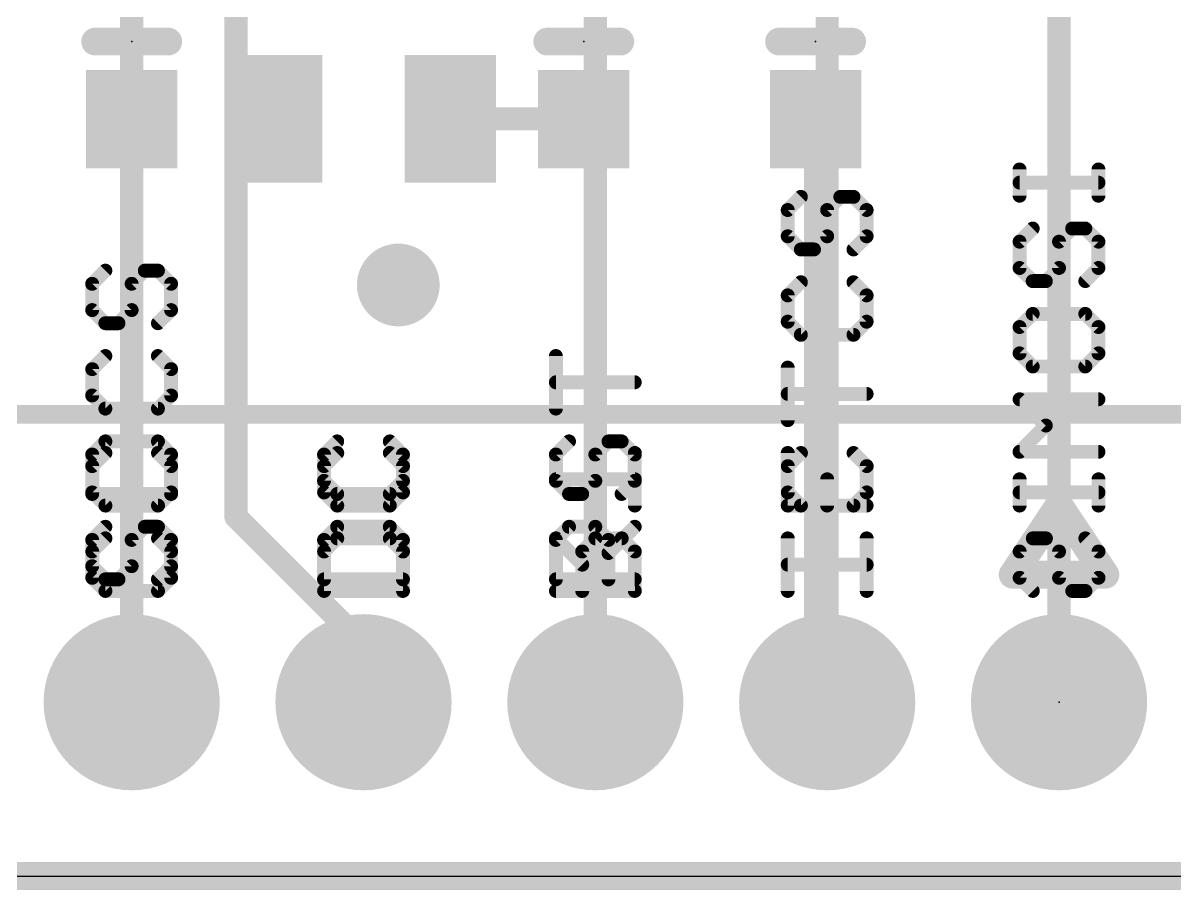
# Model space of a CAD drawing. Extents: x -6.4 to 34.4, y -0.2 to 45.9.
# Drawn here: x 4.52 to 17.14, y -0.15 to 9.35 of the extents above; entities that cross this region are included whole.
import ezdxf

# ---------------------------------------------------------------- set-up
doc = ezdxf.new("R2010")
doc.units = 0
for name, color, linetype in [('1', 12, 'CONTINUOUS'), ('16', 5, 'CONTINUOUS'), ('17', 110, 'CONTINUOUS'), ('18', 110, 'CONTINUOUS'), ('20', 53, 'CONTINUOUS'), ('21', 40, 'CONTINUOUS'), ('22', 6, 'CONTINUOUS'), ('23', 53, 'CONTINUOUS')]:
    doc.layers.add(name, color=color, linetype=linetype)

# ---------------------------------------------------------------- blocks, each defined once
blk = doc.blocks.new('RECT')
blk.add_solid([(-0.5, -0.5), (0.5, -0.5), (-0.5, 0.5), (0.5, 0.5)])
blk = doc.blocks.new('ROUNDP')
at = {"const_width": 0.5}
blk.add_lwpolyline([(0, -0.25, 1), (0, 0.25, 1), (0, -0.25)], format="xyb", dxfattribs=at)
blk = doc.blocks.new('ROUNDV')
at = {"const_width": 0.5}
blk.add_lwpolyline([(0, -0.25, 1), (0, 0.25, 1), (0, -0.25)], format="xyb", dxfattribs=at)

msp = doc.modelspace()

# ---------------------------------------------------------------- linework, layer by layer
at = {"layer": '1'}
for points, const_width in [([(5.715, 1.905), (5.715, 8.294)], 0.254), ([(9.205, 8.298), (10.664, 8.298)], 0.254), ([(10.668, 8.294), (10.664, 8.298)], 0.254), ([(10.668, 8.294), (10.795, 8.167)], 0.254), ([(13.208, 8.294), (13.208, 2.032)], 0.254), ([(10.795, 8.167), (10.795, 1.905)], 0.254), ([(13.208, 2.032), (13.335, 1.905)], 0.254), ([(34.29, 0), (-2.413, 0)], 0.3048)]:
    msp.add_lwpolyline(points, dxfattribs=dict(at, const_width=const_width))
at = {"layer": '1', "const_width": 0.127}
for points in [[(5.7785, 8.294, 1), (5.6515, 8.294)], [(9.205, 8.3615, 1), (9.205, 8.2345)], [(10.7089, 8.3429, 1), (10.6191, 8.2531)], [(10.7129, 8.3389, 1), (10.6231, 8.2491)], [(10.6231, 8.2491, 1), (10.7129, 8.3389)], [(10.664, 8.2345, 1), (10.664, 8.3615)], [(13.2715, 8.294, 1), (13.1445, 8.294)], [(10.8585, 8.167, 1), (10.7315, 8.167)], [(10.7501, 8.1221, 1), (10.8399, 8.2119)], [(13.2529, 2.0769, 1), (13.1631, 1.9871)], [(13.1445, 2.032, 1), (13.2715, 2.032)], [(5.6515, 1.905, 1), (5.7785, 1.905)], [(10.7315, 1.905, 1), (10.8585, 1.905)], [(13.2901, 1.8601, 1), (13.3799, 1.9499)]]:
    msp.add_lwpolyline(points, format="xyb", dxfattribs=at)
at = {"layer": '16'}
for points, const_width in [([(6.858, 36.449), (6.858, 3.937)], 0.254), ([(5.715, 18.542), (5.715, 1.905)], 0.254), ([(10.795, 1.905), (10.795, 13.462)], 0.254), ([(13.335, 12.319), (13.335, 1.905)], 0.254), ([(15.875, 11.0704), (15.875, 1.905)], 0.254), ([(6.858, 3.937), (8.382, 2.413)], 0.254), ([(8.382, 2.413), (8.382, 2.032)], 0.254), ([(8.382, 2.032), (8.255, 1.905)], 0.254), ([(34.29, 0), (-2.413, 0)], 0.3048)]:
    msp.add_lwpolyline(points, dxfattribs=dict(at, const_width=const_width))
at = {"layer": '16', "const_width": 0.127}
for points in [[(6.9029, 3.9819, 1), (6.8131, 3.8921)], [(6.7945, 3.937, 1), (6.9215, 3.937)], [(8.4455, 2.413, 1), (8.3185, 2.413)], [(8.3371, 2.3681, 1), (8.4269, 2.4579)], [(8.4269, 1.9871, 1), (8.3371, 2.0769)], [(8.3185, 2.032, 1), (8.4455, 2.032)], [(5.6515, 1.905, 1), (5.7785, 1.905)], [(8.2101, 1.9499, 1), (8.2999, 1.8601)], [(10.7315, 1.905, 1), (10.8585, 1.905)], [(13.2715, 1.905, 1), (13.3985, 1.905)], [(15.8115, 1.905, 1), (15.9385, 1.905)]]:
    msp.add_lwpolyline(points, format="xyb", dxfattribs=at)
at = {"layer": '20'}
msp.add_line((0, 0), (31.75, 0), dxfattribs=at)
at = {"layer": '21'}
for points, const_width in [([(5.315, 9.144), (6.115, 9.144)], 0.3048), ([(10.268, 9.144), (11.068, 9.144)], 0.3048), ([(12.808, 9.144), (13.608, 9.144)], 0.3048), ([(15.4425, 7.4548), (15.4425, 7.7429)], 0.1524), ([(16.3068, 7.4548), (16.3068, 7.7429)], 0.1524), ([(16.3068, 7.5988), (15.4425, 7.5988)], 0.1524), ([(13.0465, 7.4425), (12.9025, 7.2984)], 0.1524), ([(13.3346, 7.2984), (13.4787, 7.4425)], 0.1524), ([(13.4787, 7.4425), (13.6227, 7.4425)], 0.1524), ([(13.6227, 7.4425), (13.7668, 7.2984)], 0.1524), ([(12.9025, 7.2984), (12.9025, 7.0103)], 0.1524), ([(13.3346, 7.0103), (13.3346, 7.2984)], 0.1524), ([(13.7668, 7.2984), (13.7668, 7.0103)], 0.1524), ([(12.9025, 7.0103), (13.0465, 6.8663)], 0.1524), ([(13.1906, 6.8663), (13.3346, 7.0103)], 0.1524), ([(13.7668, 7.0103), (13.6227, 6.8663)], 0.1524), ([(15.5865, 7.0955), (15.4425, 6.9514)], 0.1524), ([(15.8746, 6.9514), (16.0187, 7.0955)], 0.1524), ([(16.0187, 7.0955), (16.1627, 7.0955)], 0.1524), ([(16.1627, 7.0955), (16.3068, 6.9514)], 0.1524), ([(13.0465, 6.8663), (13.1906, 6.8663)], 0.1524), ([(15.4425, 6.9514), (15.4425, 6.6633)], 0.1524), ([(15.8746, 6.6633), (15.8746, 6.9514)], 0.1524), ([(16.3068, 6.9514), (16.3068, 6.6633)], 0.1524), ([(5.4265, 6.634), (5.2825, 6.4899)], 0.1524), ([(5.7146, 6.4899), (5.8587, 6.634)], 0.1524), ([(5.8587, 6.634), (6.0027, 6.634)], 0.1524), ([(6.0027, 6.634), (6.1468, 6.4899)], 0.1524), ([(15.4425, 6.6633), (15.5865, 6.5192)], 0.1524), ([(15.7306, 6.5192), (15.8746, 6.6633)], 0.1524), ([(16.3068, 6.6633), (16.1627, 6.5192)], 0.1524), ([(5.2825, 6.4899), (5.2825, 6.2018)], 0.1524), ([(5.7146, 6.2018), (5.7146, 6.4899)], 0.1524), ([(6.1468, 6.4899), (6.1468, 6.2018)], 0.1524), ([(13.0465, 6.507), (12.9025, 6.3629)], 0.1524), ([(13.7668, 6.3629), (13.6227, 6.507)], 0.1524), ([(15.5865, 6.5192), (15.7306, 6.5192)], 0.1524), ([(12.9025, 6.3629), (12.9025, 6.0748)], 0.1524), ([(13.7668, 6.0748), (13.7668, 6.3629)], 0.1524), ([(5.2825, 6.2018), (5.4265, 6.0578)], 0.1524), ([(5.5706, 6.0578), (5.7146, 6.2018)], 0.1524), ([(6.1468, 6.2018), (6.0027, 6.0578)], 0.1524), ([(15.5865, 6.1599), (15.4425, 6.0159)], 0.1524), ([(16.1627, 6.1599), (15.5865, 6.1599)], 0.1524), ([(16.3068, 6.0159), (16.1627, 6.1599)], 0.1524), ([(5.4265, 6.0578), (5.5706, 6.0578)], 0.1524), ([(12.9025, 6.0748), (13.0465, 5.9308)], 0.1524), ([(13.6227, 5.9308), (13.7668, 6.0748)], 0.1524), ([(15.4425, 6.0159), (15.4425, 5.7278)], 0.1524), ([(16.3068, 5.7278), (16.3068, 6.0159)], 0.1524), ([(13.0465, 5.9308), (13.6227, 5.9308)], 0.1524), ([(5.4265, 5.6985), (5.2825, 5.5544)], 0.1524), ([(6.1468, 5.5544), (6.0027, 5.6985)], 0.1524), ([(10.3625, 5.1222), (10.3625, 5.6985)], 0.1524), ([(15.4425, 5.7278), (15.5865, 5.5837)], 0.1524), ([(16.1627, 5.5837), (16.3068, 5.7278)], 0.1524), ([(5.2825, 5.5544), (5.2825, 5.2663)], 0.1524), ([(6.1468, 5.2663), (6.1468, 5.5544)], 0.1524), ([(12.9025, 4.9952), (12.9025, 5.5715)], 0.1524), ([(15.5865, 5.5837), (16.1627, 5.5837)], 0.1524), ([(11.2268, 5.4104), (10.3625, 5.4104)], 0.1524), ([(5.2825, 5.2663), (5.4265, 5.1222)], 0.1524), ([(6.0027, 5.1222), (6.1468, 5.2663)], 0.1524), ([(13.7668, 5.2834), (12.9025, 5.2834)], 0.1524), ([(15.7306, 4.9363), (15.4425, 5.2244)], 0.1524), ([(15.4425, 5.2244), (16.3068, 5.2244)], 0.1524), ([(5.4265, 5.1222), (6.0027, 5.1222)], 0.1524), ([(15.4425, 4.6482), (15.7306, 4.9363)], 0.1524), ([(5.4265, 4.7629), (5.2825, 4.6189)], 0.1524), ([(6.0027, 4.7629), (5.4265, 4.7629)], 0.1524), ([(6.1468, 4.6189), (6.0027, 4.7629)], 0.1524), ([(7.9665, 4.7629), (7.8225, 4.6189)], 0.1524), ([(8.6868, 4.6189), (8.5427, 4.7629)], 0.1524), ([(10.5065, 4.7629), (10.3625, 4.6189)], 0.1524), ([(10.7946, 4.6189), (10.9387, 4.7629)], 0.1524), ([(10.9387, 4.7629), (11.0827, 4.7629)], 0.1524), ([(11.0827, 4.7629), (11.2268, 4.6189)], 0.1524), ([(5.2825, 4.6189), (5.2825, 4.1867)], 0.1524), ([(6.1468, 4.1867), (6.1468, 4.6189)], 0.1524), ([(7.8225, 4.6189), (7.8225, 4.3308)], 0.1524), ([(8.6868, 4.3308), (8.6868, 4.6189)], 0.1524), ([(10.3625, 4.6189), (10.3625, 4.3308)], 0.1524), ([(10.7946, 4.3308), (10.7946, 4.6189)], 0.1524), ([(11.2268, 4.6189), (11.2268, 4.3308)], 0.1524), ([(12.9025, 4.0597), (12.9025, 4.6359)], 0.1524), ([(16.3068, 4.6482), (15.4425, 4.6482)], 0.1524), ([(13.3346, 4.0597), (13.3346, 4.3478)], 0.1524), ([(7.8225, 4.3308), (7.9665, 4.1867)], 0.1524), ([(8.5427, 4.1867), (8.6868, 4.3308)], 0.1524), ([(10.3625, 4.3308), (10.5065, 4.1867)], 0.1524), ([(10.6506, 4.1867), (10.7946, 4.3308)], 0.1524), ([(11.2268, 4.3308), (11.0827, 4.1867)], 0.1524), ([(5.2825, 4.1867), (6.1468, 4.1867)], 0.1524), ([(7.9665, 4.1867), (8.5427, 4.1867)], 0.1524), ([(10.5065, 4.1867), (10.6506, 4.1867)], 0.1524), ([(15.367, 3.302), (15.875, 4.064)], 0.3048), ([(15.875, 4.064), (16.383, 3.302)], 0.3048), ([(13.7668, 4.0597), (12.9025, 4.0597)], 0.1524), ([(5.4265, 3.8274), (5.2825, 3.6834)], 0.1524), ([(5.7146, 3.6834), (5.8587, 3.8274)], 0.1524), ([(5.8587, 3.8274), (6.0027, 3.8274)], 0.1524), ([(6.0027, 3.8274), (6.1468, 3.6834)], 0.1524), ([(7.9665, 3.8274), (7.8225, 3.6834)], 0.1524), ([(8.5427, 3.8274), (7.9665, 3.8274)], 0.1524), ([(8.6868, 3.6834), (8.5427, 3.8274)], 0.1524), ([(10.3625, 3.6834), (10.5065, 3.8274)], 0.1524), ([(10.5065, 3.8274), (10.7946, 3.8274)], 0.1524), ([(10.7946, 3.8274), (10.9387, 3.6834)], 0.1524), ([(10.9387, 3.5393), (11.2268, 3.8274)], 0.1524), ([(5.2825, 3.6834), (5.2825, 3.3953)], 0.1524), ([(5.7146, 3.3953), (5.7146, 3.6834)], 0.1524), ([(6.1468, 3.6834), (6.1468, 3.3953)], 0.1524), ([(7.8225, 3.6834), (7.8225, 3.2512)], 0.1524), ([(8.6868, 3.2512), (8.6868, 3.6834)], 0.1524), ([(10.3625, 3.2512), (10.3625, 3.6834)], 0.1524), ([(10.9387, 3.6834), (10.9387, 3.2512)], 0.1524), ([(12.9025, 3.1242), (12.9025, 3.7004)], 0.1524), ([(5.2825, 3.3953), (5.4265, 3.2512)], 0.1524), ([(5.5706, 3.2512), (5.7146, 3.3953)], 0.1524), ([(6.1468, 3.3953), (6.0027, 3.2512)], 0.1524), ([(13.7668, 3.4123), (12.9025, 3.4123)], 0.1524), ([(16.383, 3.302), (15.367, 3.302)], 0.3048), ([(5.4265, 3.2512), (5.5706, 3.2512)], 0.1524), ([(7.8225, 3.2512), (8.6868, 3.2512)], 0.1524), ([(11.2268, 3.2512), (10.3625, 3.2512)], 0.1524)]:
    msp.add_lwpolyline(points, dxfattribs=dict(at, const_width=const_width))
for points, const_width in [([(5.315, 9.2202, 1), (5.315, 9.0678)], 0.1524), ([(6.115, 9.0678, 1), (6.115, 9.2202)], 0.1524), ([(10.268, 9.2202, 1), (10.268, 9.0678)], 0.1524), ([(11.068, 9.0678, 1), (11.068, 9.2202)], 0.1524), ([(12.808, 9.2202, 1), (12.808, 9.0678)], 0.1524), ([(13.608, 9.0678, 1), (13.608, 9.2202)], 0.1524), ([(15.4806, 7.7429, 1), (15.4044, 7.7429)], 0.0762), ([(16.3449, 7.7429, 1), (16.2687, 7.7429)], 0.0762), ([(15.4425, 7.6369, 1), (15.4425, 7.5607)], 0.0762), ([(16.3068, 7.5607, 1), (16.3068, 7.6369)], 0.0762), ([(13.0735, 7.4156, 1), (13.0196, 7.4694)], 0.0762), ([(13.4787, 7.4806, 1), (13.4787, 7.4044)], 0.0762), ([(13.5056, 7.4156, 1), (13.4517, 7.4694)], 0.0762), ([(13.6497, 7.4694, 1), (13.5958, 7.4156)], 0.0762), ([(13.6227, 7.4044, 1), (13.6227, 7.4806)], 0.0762), ([(15.4044, 7.4548, 1), (15.4806, 7.4548)], 0.0762), ([(16.2687, 7.4548, 1), (16.3449, 7.4548)], 0.0762), ([(12.8755, 7.3254, 1), (12.9294, 7.2715)], 0.0762), ([(12.9406, 7.2984, 1), (12.8644, 7.2984)], 0.0762), ([(13.3727, 7.2984, 1), (13.2965, 7.2984)], 0.0762), ([(13.3077, 7.3254, 1), (13.3616, 7.2715)], 0.0762), ([(13.8049, 7.2984, 1), (13.7287, 7.2984)], 0.0762), ([(13.7399, 7.2715, 1), (13.7937, 7.3254)], 0.0762), ([(12.9294, 7.0373, 1), (12.8755, 6.9834)], 0.0762), ([(13.3616, 6.9834, 1), (13.3077, 7.0373)], 0.0762), ([(13.7937, 6.9834, 1), (13.7399, 7.0373)], 0.0762), ([(15.6135, 7.0685, 1), (15.5596, 7.1224)], 0.0762), ([(16.0187, 7.1336, 1), (16.0187, 7.0574)], 0.0762), ([(16.0456, 7.0685, 1), (15.9917, 7.1224)], 0.0762), ([(16.1897, 7.1224, 1), (16.1358, 7.0685)], 0.0762), ([(16.1627, 7.0574, 1), (16.1627, 7.1336)], 0.0762), ([(12.8644, 7.0103, 1), (12.9406, 7.0103)], 0.0762), ([(13.0465, 6.9044, 1), (13.0465, 6.8282)], 0.0762), ([(13.1906, 6.8282, 1), (13.1906, 6.9044)], 0.0762), ([(13.2965, 7.0103, 1), (13.3727, 7.0103)], 0.0762), ([(13.7287, 7.0103, 1), (13.8049, 7.0103)], 0.0762), ([(15.4806, 6.9514, 1), (15.4044, 6.9514)], 0.0762), ([(15.4155, 6.9783, 1), (15.4694, 6.9245)], 0.0762), ([(15.9127, 6.9514, 1), (15.8365, 6.9514)], 0.0762), ([(15.8477, 6.9783, 1), (15.9016, 6.9245)], 0.0762), ([(16.3449, 6.9514, 1), (16.2687, 6.9514)], 0.0762), ([(16.2799, 6.9245, 1), (16.3337, 6.9783)], 0.0762), ([(13.0196, 6.8393, 1), (13.0735, 6.8932)], 0.0762), ([(13.1636, 6.8932, 1), (13.2175, 6.8393)], 0.0762), ([(13.5958, 6.8932, 1), (13.6497, 6.8393)], 0.0762), ([(5.4535, 6.607, 1), (5.3996, 6.6609)], 0.0762), ([(5.8587, 6.6721, 1), (5.8587, 6.5959)], 0.0762), ([(5.8856, 6.607, 1), (5.8317, 6.6609)], 0.0762), ([(6.0297, 6.6609, 1), (5.9758, 6.607)], 0.0762), ([(6.0027, 6.5959, 1), (6.0027, 6.6721)], 0.0762), ([(15.4694, 6.6902, 1), (15.4155, 6.6364)], 0.0762), ([(15.4044, 6.6633, 1), (15.4806, 6.6633)], 0.0762), ([(15.8365, 6.6633, 1), (15.9127, 6.6633)], 0.0762), ([(15.9016, 6.6364, 1), (15.8477, 6.6902)], 0.0762), ([(16.2687, 6.6633, 1), (16.3449, 6.6633)], 0.0762), ([(16.3337, 6.6364, 1), (16.2799, 6.6902)], 0.0762), ([(5.3206, 6.4899, 1), (5.2444, 6.4899)], 0.0762), ([(5.7527, 6.4899, 1), (5.6765, 6.4899)], 0.0762), ([(6.1849, 6.4899, 1), (6.1087, 6.4899)], 0.0762), ([(13.0735, 6.48, 1), (13.0196, 6.5339)], 0.0762), ([(13.6497, 6.5339, 1), (13.5958, 6.48)], 0.0762), ([(15.5865, 6.5573, 1), (15.5865, 6.4811)], 0.0762), ([(15.5596, 6.4923, 1), (15.6135, 6.5462)], 0.0762), ([(15.7036, 6.5462, 1), (15.7575, 6.4923)], 0.0762), ([(15.7306, 6.4811, 1), (15.7306, 6.5573)], 0.0762), ([(16.1358, 6.5462, 1), (16.1897, 6.4923)], 0.0762), ([(5.2555, 6.5169, 1), (5.3094, 6.463)], 0.0762), ([(5.6877, 6.5169, 1), (5.7416, 6.463)], 0.0762), ([(6.1199, 6.463, 1), (6.1737, 6.5169)], 0.0762), ([(12.9406, 6.3629, 1), (12.8644, 6.3629)], 0.0762), ([(13.8049, 6.3629, 1), (13.7287, 6.3629)], 0.0762), ([(12.8755, 6.3899, 1), (12.9294, 6.336)], 0.0762), ([(13.7399, 6.336, 1), (13.7937, 6.3899)], 0.0762), ([(5.3094, 6.2288, 1), (5.2555, 6.1749)], 0.0762), ([(5.2444, 6.2018, 1), (5.3206, 6.2018)], 0.0762), ([(5.6765, 6.2018, 1), (5.7527, 6.2018)], 0.0762), ([(5.7416, 6.1749, 1), (5.6877, 6.2288)], 0.0762), ([(6.1087, 6.2018, 1), (6.1849, 6.2018)], 0.0762), ([(6.1737, 6.1749, 1), (6.1199, 6.2288)], 0.0762), ([(15.5865, 6.198, 1), (15.5865, 6.1218)], 0.0762), ([(15.6135, 6.133, 1), (15.5596, 6.1869)], 0.0762), ([(16.1897, 6.1869, 1), (16.1358, 6.133)], 0.0762), ([(16.1627, 6.1218, 1), (16.1627, 6.198)], 0.0762), ([(5.4265, 6.0959, 1), (5.4265, 6.0197)], 0.0762), ([(5.3996, 6.0308, 1), (5.4535, 6.0847)], 0.0762), ([(5.5436, 6.0847, 1), (5.5975, 6.0308)], 0.0762), ([(5.5706, 6.0197, 1), (5.5706, 6.0959)], 0.0762), ([(5.9758, 6.0847, 1), (6.0297, 6.0308)], 0.0762), ([(12.9294, 6.1018, 1), (12.8755, 6.0479)], 0.0762), ([(12.8644, 6.0748, 1), (12.9406, 6.0748)], 0.0762), ([(13.7287, 6.0748, 1), (13.8049, 6.0748)], 0.0762), ([(13.7937, 6.0479, 1), (13.7399, 6.1018)], 0.0762), ([(15.4155, 6.0428, 1), (15.4694, 5.9889)], 0.0762), ([(15.4806, 6.0159, 1), (15.4044, 6.0159)], 0.0762), ([(16.3449, 6.0159, 1), (16.2687, 6.0159)], 0.0762), ([(16.2799, 5.9889, 1), (16.3337, 6.0428)], 0.0762), ([(13.0465, 5.9689, 1), (13.0465, 5.8927)], 0.0762), ([(13.0196, 5.9038, 1), (13.0735, 5.9577)], 0.0762), ([(13.5958, 5.9577, 1), (13.6497, 5.9038)], 0.0762), ([(13.6227, 5.8927, 1), (13.6227, 5.9689)], 0.0762), ([(5.4535, 5.6715, 1), (5.3996, 5.7254)], 0.0762), ([(6.0297, 5.7254, 1), (5.9758, 5.6715)], 0.0762), ([(10.4006, 5.6985, 1), (10.3244, 5.6985)], 0.0762), ([(15.4694, 5.7547, 1), (15.4155, 5.7008)], 0.0762), ([(15.4044, 5.7278, 1), (15.4806, 5.7278)], 0.0762), ([(16.2687, 5.7278, 1), (16.3449, 5.7278)], 0.0762), ([(16.3337, 5.7008, 1), (16.2799, 5.7547)], 0.0762), ([(5.3206, 5.5544, 1), (5.2444, 5.5544)], 0.0762), ([(5.2555, 5.5813, 1), (5.3094, 5.5275)], 0.0762), ([(6.1849, 5.5544, 1), (6.1087, 5.5544)], 0.0762), ([(6.1199, 5.5275, 1), (6.1737, 5.5813)], 0.0762), ([(12.9406, 5.5715, 1), (12.8644, 5.5715)], 0.0762), ([(15.5865, 5.6218, 1), (15.5865, 5.5456)], 0.0762), ([(15.5596, 5.5568, 1), (15.6135, 5.6107)], 0.0762), ([(16.1358, 5.6107, 1), (16.1897, 5.5568)], 0.0762), ([(16.1627, 5.5456, 1), (16.1627, 5.6218)], 0.0762), ([(10.3625, 5.4485, 1), (10.3625, 5.3723)], 0.0762), ([(11.2268, 5.3723, 1), (11.2268, 5.4485)], 0.0762), ([(5.3094, 5.2932, 1), (5.2555, 5.2394)], 0.0762), ([(5.2444, 5.2663, 1), (5.3206, 5.2663)], 0.0762), ([(6.1087, 5.2663, 1), (6.1849, 5.2663)], 0.0762), ([(6.1737, 5.2394, 1), (6.1199, 5.2932)], 0.0762), ([(12.9025, 5.3215, 1), (12.9025, 5.2453)], 0.0762), ([(13.7668, 5.2453, 1), (13.7668, 5.3215)], 0.0762), ([(15.4694, 5.2514, 1), (15.4155, 5.1975)], 0.0762), ([(15.4425, 5.2625, 1), (15.4425, 5.1863)], 0.0762), ([(16.3068, 5.1863, 1), (16.3068, 5.2625)], 0.0762), ([(5.4265, 5.1603, 1), (5.4265, 5.0841)], 0.0762), ([(5.3996, 5.0953, 1), (5.4535, 5.1492)], 0.0762), ([(5.9758, 5.1492, 1), (6.0297, 5.0953)], 0.0762), ([(6.0027, 5.0841, 1), (6.0027, 5.1603)], 0.0762), ([(10.3244, 5.1222, 1), (10.4006, 5.1222)], 0.0762), ([(12.8644, 4.9952, 1), (12.9406, 4.9952)], 0.0762), ([(15.7575, 4.9094, 1), (15.7036, 4.9633)], 0.0762), ([(15.7036, 4.9094, 1), (15.7575, 4.9633)], 0.0762), ([(5.4265, 4.801, 1), (5.4265, 4.7248)], 0.0762), ([(5.4535, 4.736, 1), (5.3996, 4.7899)], 0.0762), ([(6.0297, 4.7899, 1), (5.9758, 4.736)], 0.0762), ([(6.0027, 4.7248, 1), (6.0027, 4.801)], 0.0762), ([(7.9935, 4.736, 1), (7.9396, 4.7899)], 0.0762), ([(8.5697, 4.7899, 1), (8.5158, 4.736)], 0.0762), ([(10.5335, 4.736, 1), (10.4796, 4.7899)], 0.0762), ([(10.9387, 4.801, 1), (10.9387, 4.7248)], 0.0762), ([(10.9656, 4.736, 1), (10.9117, 4.7899)], 0.0762), ([(11.1097, 4.7899, 1), (11.0558, 4.736)], 0.0762), ([(11.0827, 4.7248, 1), (11.0827, 4.801)], 0.0762), ([(5.2555, 4.6458, 1), (5.3094, 4.5919)], 0.0762), ([(5.3206, 4.6189, 1), (5.2444, 4.6189)], 0.0762), ([(6.1849, 4.6189, 1), (6.1087, 4.6189)], 0.0762), ([(6.1199, 4.5919, 1), (6.1737, 4.6458)], 0.0762), ([(7.7955, 4.6458, 1), (7.8494, 4.5919)], 0.0762), ([(7.8606, 4.6189, 1), (7.7844, 4.6189)], 0.0762), ([(8.7249, 4.6189, 1), (8.6487, 4.6189)], 0.0762), ([(8.6599, 4.5919, 1), (8.7137, 4.6458)], 0.0762), ([(10.3355, 4.6458, 1), (10.3894, 4.5919)], 0.0762), ([(10.4006, 4.6189, 1), (10.3244, 4.6189)], 0.0762), ([(10.8327, 4.6189, 1), (10.7565, 4.6189)], 0.0762), ([(10.7677, 4.6458, 1), (10.8216, 4.5919)], 0.0762), ([(11.2649, 4.6189, 1), (11.1887, 4.6189)], 0.0762), ([(11.1999, 4.5919, 1), (11.2537, 4.6458)], 0.0762), ([(12.9406, 4.6359, 1), (12.8644, 4.6359)], 0.0762), ([(15.4425, 4.6863, 1), (15.4425, 4.6101)], 0.0762), ([(15.4155, 4.6751, 1), (15.4694, 4.6213)], 0.0762), ([(16.3068, 4.6101, 1), (16.3068, 4.6863)], 0.0762), ([(13.3727, 4.3478, 1), (13.2965, 4.3478)], 0.0762), ([(7.8494, 4.3577, 1), (7.7955, 4.3038)], 0.0762), ([(7.7844, 4.3308, 1), (7.8606, 4.3308)], 0.0762), ([(8.6487, 4.3308, 1), (8.7249, 4.3308)], 0.0762), ([(8.7137, 4.3038, 1), (8.6599, 4.3577)], 0.0762), ([(10.3894, 4.3577, 1), (10.3355, 4.3038)], 0.0762), ([(10.3244, 4.3308, 1), (10.4006, 4.3308)], 0.0762), ([(10.7565, 4.3308, 1), (10.8327, 4.3308)], 0.0762), ([(10.8216, 4.3038, 1), (10.7677, 4.3577)], 0.0762), ([(11.1887, 4.3308, 1), (11.2649, 4.3308)], 0.0762), ([(11.2537, 4.3038, 1), (11.1999, 4.3577)], 0.0762), ([(5.2825, 4.2248, 1), (5.2825, 4.1486)], 0.0762), ([(5.2444, 4.1867, 1), (5.3206, 4.1867)], 0.0762), ([(6.1087, 4.1867, 1), (6.1849, 4.1867)], 0.0762), ([(6.1468, 4.1486, 1), (6.1468, 4.2248)], 0.0762), ([(7.9665, 4.2248, 1), (7.9665, 4.1486)], 0.0762), ([(7.9396, 4.1598, 1), (7.9935, 4.2137)], 0.0762), ([(8.5158, 4.2137, 1), (8.5697, 4.1598)], 0.0762), ([(8.5427, 4.1486, 1), (8.5427, 4.2248)], 0.0762), ([(10.5065, 4.2248, 1), (10.5065, 4.1486)], 0.0762), ([(10.4796, 4.1598, 1), (10.5335, 4.2137)], 0.0762), ([(10.6236, 4.2137, 1), (10.6775, 4.1598)], 0.0762), ([(10.6506, 4.1486, 1), (10.6506, 4.2248)], 0.0762), ([(11.0558, 4.2137, 1), (11.1097, 4.1598)], 0.0762), ([(15.9384, 4.1063, 1), (15.8116, 4.0217)], 0.1524), ([(15.9384, 4.0217, 1), (15.8116, 4.1063)], 0.1524), ([(12.9025, 4.0978, 1), (12.9025, 4.0216)], 0.0762), ([(12.8644, 4.0597, 1), (12.9406, 4.0597)], 0.0762), ([(13.2965, 4.0597, 1), (13.3727, 4.0597)], 0.0762), ([(13.7668, 4.0216, 1), (13.7668, 4.0978)], 0.0762), ([(5.4535, 3.8005, 1), (5.3996, 3.8544)], 0.0762), ([(5.8587, 3.8655, 1), (5.8587, 3.7893)], 0.0762), ([(5.8856, 3.8005, 1), (5.8317, 3.8544)], 0.0762), ([(6.0297, 3.8544, 1), (5.9758, 3.8005)], 0.0762), ([(6.0027, 3.7893, 1), (6.0027, 3.8655)], 0.0762), ([(7.9665, 3.8655, 1), (7.9665, 3.7893)], 0.0762), ([(7.9935, 3.8005, 1), (7.9396, 3.8544)], 0.0762), ([(8.5697, 3.8544, 1), (8.5158, 3.8005)], 0.0762), ([(8.5427, 3.7893, 1), (8.5427, 3.8655)], 0.0762), ([(10.5065, 3.8655, 1), (10.5065, 3.7893)], 0.0762), ([(10.5335, 3.8005, 1), (10.4796, 3.8544)], 0.0762), ([(10.8216, 3.8544, 1), (10.7677, 3.8005)], 0.0762), ([(10.7946, 3.7893, 1), (10.7946, 3.8655)], 0.0762), ([(11.2537, 3.8005, 1), (11.1999, 3.8544)], 0.0762), ([(5.2555, 3.7103, 1), (5.3094, 3.6564)], 0.0762), ([(5.3206, 3.6834, 1), (5.2444, 3.6834)], 0.0762), ([(5.7527, 3.6834, 1), (5.6765, 3.6834)], 0.0762), ([(5.6877, 3.7103, 1), (5.7416, 3.6564)], 0.0762), ([(6.1849, 3.6834, 1), (6.1087, 3.6834)], 0.0762), ([(6.1199, 3.6564, 1), (6.1737, 3.7103)], 0.0762), ([(7.7955, 3.7103, 1), (7.8494, 3.6564)], 0.0762), ([(7.8606, 3.6834, 1), (7.7844, 3.6834)], 0.0762), ([(8.7249, 3.6834, 1), (8.6487, 3.6834)], 0.0762), ([(8.6599, 3.6564, 1), (8.7137, 3.7103)], 0.0762), ([(10.3355, 3.7103, 1), (10.3894, 3.6564)], 0.0762), ([(10.4006, 3.6834, 1), (10.3244, 3.6834)], 0.0762), ([(10.9768, 3.6834, 1), (10.9006, 3.6834)], 0.0762), ([(10.9117, 3.6564, 1), (10.9656, 3.7103)], 0.0762), ([(12.9406, 3.7004, 1), (12.8644, 3.7004)], 0.0762), ([(10.9117, 3.5663, 1), (10.9656, 3.5124)], 0.0762), ([(5.3094, 3.4222, 1), (5.2555, 3.3683)], 0.0762), ([(5.2444, 3.3953, 1), (5.3206, 3.3953)], 0.0762), ([(5.6765, 3.3953, 1), (5.7527, 3.3953)], 0.0762), ([(5.7416, 3.3683, 1), (5.6877, 3.4222)], 0.0762), ([(6.1087, 3.3953, 1), (6.1849, 3.3953)], 0.0762), ([(6.1737, 3.3683, 1), (6.1199, 3.4222)], 0.0762), ([(12.9025, 3.4504, 1), (12.9025, 3.3742)], 0.0762), ([(13.7668, 3.3742, 1), (13.7668, 3.4504)], 0.0762), ([(15.367, 3.3782, 1), (15.367, 3.2258)], 0.1524), ([(15.3036, 3.3443, 1), (15.4304, 3.2597)], 0.1524), ([(16.3196, 3.2597, 1), (16.4464, 3.3443)], 0.1524), ([(16.383, 3.2258, 1), (16.383, 3.3782)], 0.1524), ([(5.4265, 3.2893, 1), (5.4265, 3.2131)], 0.0762), ([(5.3996, 3.2243, 1), (5.4535, 3.2781)], 0.0762), ([(5.5436, 3.2781, 1), (5.5975, 3.2243)], 0.0762), ([(5.5706, 3.2131, 1), (5.5706, 3.2893)], 0.0762), ([(5.9758, 3.2781, 1), (6.0297, 3.2243)], 0.0762), ([(7.8225, 3.2893, 1), (7.8225, 3.2131)], 0.0762), ([(7.7844, 3.2512, 1), (7.8606, 3.2512)], 0.0762), ([(8.6487, 3.2512, 1), (8.7249, 3.2512)], 0.0762), ([(8.6868, 3.2131, 1), (8.6868, 3.2893)], 0.0762), ([(10.3625, 3.2893, 1), (10.3625, 3.2131)], 0.0762), ([(10.3244, 3.2512, 1), (10.4006, 3.2512)], 0.0762), ([(10.9006, 3.2512, 1), (10.9768, 3.2512)], 0.0762), ([(11.2268, 3.2131, 1), (11.2268, 3.2893)], 0.0762), ([(12.8644, 3.1242, 1), (12.9406, 3.1242)], 0.0762)]:
    msp.add_lwpolyline(points, format="xyb", dxfattribs=dict(at, const_width=const_width))
at = {"layer": '22'}
for points, const_width in [([(4.375, 5.06), (27.375, 5.06)], 0.2032), ([(5.2832, 4.4919), (5.4273, 4.6359)], 0.1524), ([(6.0035, 4.6359), (6.1475, 4.4919)], 0.1524), ([(7.8232, 4.4919), (7.9673, 4.6359)], 0.1524), ([(8.5435, 4.6359), (8.6875, 4.4919)], 0.1524), ([(11.2275, 4.0597), (11.2275, 4.6359)], 0.1524), ([(12.9032, 4.4919), (13.0473, 4.6359)], 0.1524), ([(13.6235, 4.6359), (13.7675, 4.4919)], 0.1524), ([(5.2832, 4.2038), (5.2832, 4.4919)], 0.1524), ([(6.1475, 4.4919), (6.1475, 4.2038)], 0.1524), ([(7.8232, 4.2038), (7.8232, 4.4919)], 0.1524), ([(8.6875, 4.4919), (8.6875, 4.2038)], 0.1524), ([(12.9032, 4.2038), (12.9032, 4.4919)], 0.1524), ([(13.7675, 4.4919), (13.7675, 4.2038)], 0.1524), ([(10.3632, 4.3478), (11.2275, 4.3478)], 0.1524), ([(15.4432, 4.0597), (15.4432, 4.3478)], 0.1524), ([(16.3075, 4.0597), (16.3075, 4.3478)], 0.1524), ([(5.4273, 4.0597), (5.2832, 4.2038)], 0.1524), ([(6.1475, 4.2038), (6.0035, 4.0597)], 0.1524), ([(7.9673, 4.0597), (7.8232, 4.2038)], 0.1524), ([(8.6875, 4.2038), (8.5435, 4.0597)], 0.1524), ([(13.0473, 4.0597), (12.9032, 4.2038)], 0.1524), ([(13.7675, 4.2038), (13.6235, 4.0597)], 0.1524), ([(15.4432, 4.2038), (16.3075, 4.2038)], 0.1524), ([(6.0035, 4.0597), (5.4273, 4.0597)], 0.1524), ([(8.5435, 4.0597), (7.9673, 4.0597)], 0.1524), ([(13.6235, 4.0597), (13.0473, 4.0597)], 0.1524), ([(5.2832, 3.5564), (5.4273, 3.7004)], 0.1524), ([(6.0035, 3.7004), (6.1475, 3.5564)], 0.1524), ([(7.8232, 3.5564), (7.9673, 3.7004)], 0.1524), ([(7.9673, 3.7004), (8.5435, 3.7004)], 0.1524), ([(8.5435, 3.7004), (8.6875, 3.5564)], 0.1524), ([(10.6513, 3.4123), (10.3632, 3.7004)], 0.1524), ([(10.7954, 3.7004), (10.6513, 3.5564)], 0.1524), ([(11.0835, 3.7004), (10.7954, 3.7004)], 0.1524), ([(11.2275, 3.5564), (11.0835, 3.7004)], 0.1524), ([(13.7675, 3.1242), (13.7675, 3.7004)], 0.1524), ([(15.5873, 3.7004), (15.4432, 3.5564)], 0.1524), ([(15.7313, 3.7004), (15.5873, 3.7004)], 0.1524), ([(15.8754, 3.5564), (15.7313, 3.7004)], 0.1524), ([(16.1635, 3.7004), (16.3075, 3.5564)], 0.1524), ([(5.2832, 3.2683), (5.2832, 3.5564)], 0.1524), ([(6.1475, 3.5564), (6.1475, 3.2683)], 0.1524), ([(7.8232, 3.1242), (7.8232, 3.5564)], 0.1524), ([(8.6875, 3.5564), (8.6875, 3.1242)], 0.1524), ([(10.6513, 3.5564), (10.6513, 3.1242)], 0.1524), ([(11.2275, 3.1242), (11.2275, 3.5564)], 0.1524), ([(15.4432, 3.5564), (15.4432, 3.2683)], 0.1524), ([(15.8754, 3.2683), (15.8754, 3.5564)], 0.1524), ([(16.3075, 3.5564), (16.3075, 3.2683)], 0.1524), ([(12.9032, 3.4123), (13.7675, 3.4123)], 0.1524), ([(5.4273, 3.1242), (5.2832, 3.2683)], 0.1524), ([(6.1475, 3.2683), (6.0035, 3.1242)], 0.1524), ([(15.4432, 3.2683), (15.5873, 3.1242)], 0.1524), ([(16.0194, 3.1242), (15.8754, 3.2683)], 0.1524), ([(16.3075, 3.2683), (16.1635, 3.1242)], 0.1524), ([(6.0035, 3.1242), (5.4273, 3.1242)], 0.1524), ([(8.6875, 3.1242), (7.8232, 3.1242)], 0.1524), ([(10.3632, 3.1242), (11.2275, 3.1242)], 0.1524), ([(16.1635, 3.1242), (16.0194, 3.1242)], 0.1524)]:
    msp.add_lwpolyline(points, dxfattribs=dict(at, const_width=const_width))
at = {"layer": '22', "const_width": 0.0762}
for points in [[(5.4542, 4.609, 1), (5.4003, 4.6629)], [(6.0304, 4.6629, 1), (5.9765, 4.609)], [(7.9942, 4.609, 1), (7.9403, 4.6629)], [(8.5704, 4.6629, 1), (8.5165, 4.609)], [(11.2656, 4.6359, 1), (11.1894, 4.6359)], [(13.0742, 4.609, 1), (13.0203, 4.6629)], [(13.6504, 4.6629, 1), (13.5965, 4.609)], [(5.3213, 4.4919, 1), (5.2451, 4.4919)], [(5.2563, 4.5188, 1), (5.3101, 4.4649)], [(6.1856, 4.4919, 1), (6.1094, 4.4919)], [(6.1206, 4.4649, 1), (6.1745, 4.5188)], [(7.8613, 4.4919, 1), (7.7851, 4.4919)], [(7.7963, 4.5188, 1), (7.8501, 4.4649)], [(8.7256, 4.4919, 1), (8.6494, 4.4919)], [(8.6606, 4.4649, 1), (8.7145, 4.5188)], [(12.9413, 4.4919, 1), (12.8651, 4.4919)], [(12.8763, 4.5188, 1), (12.9301, 4.4649)], [(13.8056, 4.4919, 1), (13.7294, 4.4919)], [(13.7406, 4.4649, 1), (13.7945, 4.5188)], [(10.3632, 4.3859, 1), (10.3632, 4.3097)], [(11.2275, 4.3097, 1), (11.2275, 4.3859)], [(15.4813, 4.3478, 1), (15.4051, 4.3478)], [(16.3456, 4.3478, 1), (16.2694, 4.3478)], [(5.3101, 4.2307, 1), (5.2563, 4.1768)], [(5.2451, 4.2038, 1), (5.3213, 4.2038)], [(6.1094, 4.2038, 1), (6.1856, 4.2038)], [(6.1745, 4.1768, 1), (6.1206, 4.2307)], [(7.8501, 4.2307, 1), (7.7963, 4.1768)], [(7.7851, 4.2038, 1), (7.8613, 4.2038)], [(8.6494, 4.2038, 1), (8.7256, 4.2038)], [(8.7145, 4.1768, 1), (8.6606, 4.2307)], [(12.9301, 4.2307, 1), (12.8763, 4.1768)], [(12.8651, 4.2038, 1), (12.9413, 4.2038)], [(13.7294, 4.2038, 1), (13.8056, 4.2038)], [(13.7945, 4.1768, 1), (13.7406, 4.2307)], [(15.4432, 4.2419, 1), (15.4432, 4.1657)], [(16.3075, 4.1657, 1), (16.3075, 4.2419)], [(5.4273, 4.0978, 1), (5.4273, 4.0216)], [(5.4003, 4.0328, 1), (5.4542, 4.0867)], [(5.9765, 4.0867, 1), (6.0304, 4.0328)], [(6.0035, 4.0216, 1), (6.0035, 4.0978)], [(7.9673, 4.0978, 1), (7.9673, 4.0216)], [(7.9403, 4.0328, 1), (7.9942, 4.0867)], [(8.5165, 4.0867, 1), (8.5704, 4.0328)], [(8.5435, 4.0216, 1), (8.5435, 4.0978)], [(11.1894, 4.0597, 1), (11.2656, 4.0597)], [(13.0473, 4.0978, 1), (13.0473, 4.0216)], [(13.0203, 4.0328, 1), (13.0742, 4.0867)], [(13.5965, 4.0867, 1), (13.6504, 4.0328)], [(13.6235, 4.0216, 1), (13.6235, 4.0978)], [(15.4051, 4.0597, 1), (15.4813, 4.0597)], [(16.2694, 4.0597, 1), (16.3456, 4.0597)], [(5.4542, 3.6735, 1), (5.4003, 3.7274)], [(6.0304, 3.7274, 1), (5.9765, 3.6735)], [(7.9673, 3.7385, 1), (7.9673, 3.6623)], [(7.9942, 3.6735, 1), (7.9403, 3.7274)], [(8.5704, 3.7274, 1), (8.5165, 3.6735)], [(8.5435, 3.6623, 1), (8.5435, 3.7385)], [(10.3901, 3.7274, 1), (10.3363, 3.6735)], [(10.7954, 3.7385, 1), (10.7954, 3.6623)], [(10.8223, 3.6735, 1), (10.7684, 3.7274)], [(11.1104, 3.7274, 1), (11.0565, 3.6735)], [(11.0835, 3.6623, 1), (11.0835, 3.7385)], [(13.8056, 3.7004, 1), (13.7294, 3.7004)], [(15.5873, 3.7385, 1), (15.5873, 3.6623)], [(15.6142, 3.6735, 1), (15.5603, 3.7274)], [(15.7583, 3.7274, 1), (15.7044, 3.6735)], [(15.7313, 3.6623, 1), (15.7313, 3.7385)], [(16.1904, 3.7274, 1), (16.1365, 3.6735)], [(5.3213, 3.5564, 1), (5.2451, 3.5564)], [(5.2563, 3.5833, 1), (5.3101, 3.5294)], [(6.1856, 3.5564, 1), (6.1094, 3.5564)], [(6.1206, 3.5294, 1), (6.1745, 3.5833)], [(7.8613, 3.5564, 1), (7.7851, 3.5564)], [(7.7963, 3.5833, 1), (7.8501, 3.5294)], [(8.7256, 3.5564, 1), (8.6494, 3.5564)], [(8.6606, 3.5294, 1), (8.7145, 3.5833)], [(10.6894, 3.5564, 1), (10.6132, 3.5564)], [(10.6244, 3.5833, 1), (10.6783, 3.5294)], [(11.2656, 3.5564, 1), (11.1894, 3.5564)], [(11.2006, 3.5294, 1), (11.2545, 3.5833)], [(15.4813, 3.5564, 1), (15.4051, 3.5564)], [(15.4163, 3.5833, 1), (15.4701, 3.5294)], [(15.9135, 3.5564, 1), (15.8373, 3.5564)], [(15.8484, 3.5294, 1), (15.9023, 3.5833)], [(16.3456, 3.5564, 1), (16.2694, 3.5564)], [(16.2806, 3.5294, 1), (16.3345, 3.5833)], [(10.6244, 3.3854, 1), (10.6783, 3.4393)], [(12.9032, 3.4504, 1), (12.9032, 3.3742)], [(13.7675, 3.3742, 1), (13.7675, 3.4504)], [(5.3101, 3.2952, 1), (5.2563, 3.2413)], [(5.2451, 3.2683, 1), (5.3213, 3.2683)], [(6.1094, 3.2683, 1), (6.1856, 3.2683)], [(6.1745, 3.2413, 1), (6.1206, 3.2952)], [(15.4701, 3.2952, 1), (15.4163, 3.2413)], [(15.4051, 3.2683, 1), (15.4813, 3.2683)], [(15.9023, 3.2952, 1), (15.8484, 3.2413)], [(15.8373, 3.2683, 1), (15.9135, 3.2683)], [(16.2694, 3.2683, 1), (16.3456, 3.2683)], [(16.3345, 3.2413, 1), (16.2806, 3.2952)], [(5.4273, 3.1623, 1), (5.4273, 3.0861)], [(5.4003, 3.0973, 1), (5.4542, 3.1511)], [(5.9765, 3.1511, 1), (6.0304, 3.0973)], [(6.0035, 3.0861, 1), (6.0035, 3.1623)], [(7.8232, 3.1623, 1), (7.8232, 3.0861)], [(7.7851, 3.1242, 1), (7.8613, 3.1242)], [(8.6494, 3.1242, 1), (8.7256, 3.1242)], [(8.6875, 3.0861, 1), (8.6875, 3.1623)], [(10.3632, 3.1623, 1), (10.3632, 3.0861)], [(10.6132, 3.1242, 1), (10.6894, 3.1242)], [(11.1894, 3.1242, 1), (11.2656, 3.1242)], [(11.2275, 3.0861, 1), (11.2275, 3.1623)], [(13.7294, 3.1242, 1), (13.8056, 3.1242)], [(15.5603, 3.0973, 1), (15.6142, 3.1511)], [(16.0194, 3.1623, 1), (16.0194, 3.0861)], [(15.9925, 3.0973, 1), (16.0464, 3.1511)], [(16.1365, 3.1511, 1), (16.1904, 3.0973)], [(16.1635, 3.0861, 1), (16.1635, 3.1623)]]:
    msp.add_lwpolyline(points, format="xyb", dxfattribs=at)
at = {"layer": '23'}
for p in [(5.715, 9.144), (10.668, 9.144), (13.208, 9.144), (15.875, 1.905)]:
    msp.add_point(p, dxfattribs=at)

# ---------------------------------------------------------------- block references
at = {"layer": '1', "yscale": 1.4}
for p in [(7.305, 8.298), (9.205, 8.298)]:
    msp.add_blockref('RECT', p, dxfattribs=at)
at = {"layer": '1', "xscale": 1.075, "rotation": 90}
for p in [(5.715, 8.294), (10.668, 8.294), (13.208, 8.294)]:
    msp.add_blockref('RECT', p, dxfattribs=at)
at = {"layer": '17', "rotation": 270}
for p, xscale, yscale in [((5.715, 1.905), 1.9304, 1.9304), ((5.715, 1.905), 1.9304, 1.9304), ((8.255, 1.905), 1.9304, 1.9304), ((8.255, 1.905), 1.9304, 1.9304), ((10.795, 1.905), 1.9304, 1.9304), ((10.795, 1.905), 1.9304, 1.9304), ((13.335, 1.905), 1.9304, 1.9304), ((13.335, 1.905), 1.9304, 1.9304), ((15.875, 1.905), 1.9304, 1.9304), ((15.875, 1.905), 1.9304, 1.9304), ((5.715, 1.905), 1.508, 1.508), ((8.255, 1.905), 1.508, 1.508), ((10.795, 1.905), 1.508, 1.508), ((13.335, 1.905), 1.508, 1.508), ((15.875, 1.905), 1.508, 1.508)]:
    msp.add_blockref('ROUNDP', p, dxfattribs=dict(at, xscale=xscale, yscale=yscale))
at = {"layer": '18', "xscale": 0.9064, "yscale": 0.9064}
msp.add_blockref('ROUNDV', (8.636, 6.477), dxfattribs=at)
msp.add_blockref('ROUNDV', (8.636, 6.477), dxfattribs=at)

doc.saveas('drawing.dxf')
